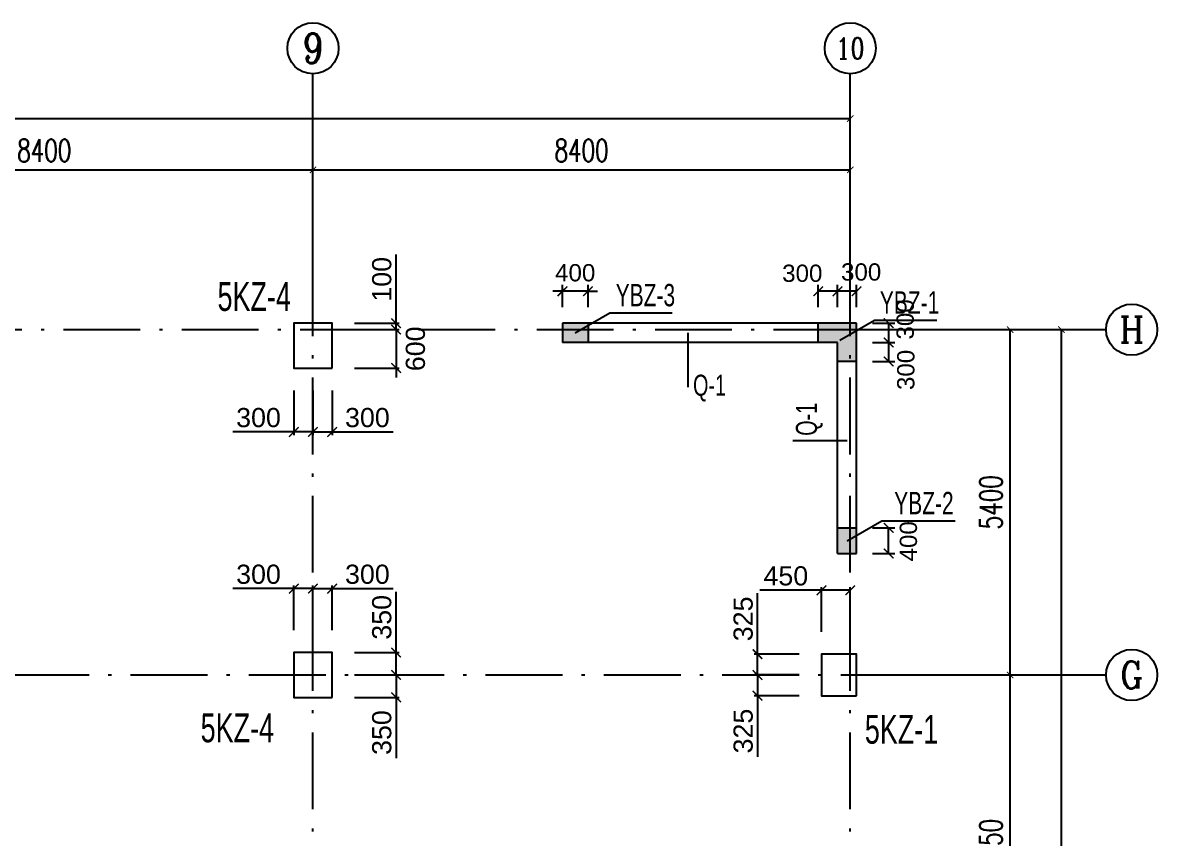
# Model space of a CAD drawing. Header units: millimetres. Extents: x -3831 to 465700, y 39900 to 106100.
# Drawn here: x 347963 to 365700, y 93346 to 106100 of the extents above; entities that cross this region are included whole.
import ezdxf
from ezdxf.enums import TextEntityAlignment as Align

# ---------------------------------------------------------------- set-up
doc = ezdxf.new("R2010")
doc.units = ezdxf.units.MM
doc.linetypes.add('线型2', pattern=[1850, 1200, -300, 50, -300])
for name, color, linetype in [('AXIS', 3, 'Continuous'), ('AXIS_TEXT', 7, 'Continuous'), ('BZ-name', 160, 'Continuous'), ('column_dim', 90, 'Continuous'), ('DOTE', 10, '线型2'), ('WALL-Beam', 80, 'Continuous'), ('wall_dim', 60, 'Continuous'), ('WALL_INFO', 130, 'Continuous')]:
    doc.layers.add(name, color=color, linetype=linetype)
for name, color, linetype, lineweight in [('S_Cl', 2, 'Continuous', 25), ('S_ColumFocus', 2, 'Continuous', 9), ('S_ConcWall', 3, 'Continuous', 25)]:
    doc.layers.add(name, color=color, linetype=linetype, lineweight=lineweight)
doc.styles.add('_TCH_AXIS', font='COMPLEX', dxfattribs={"bigfont": 'GBCBIG'})
doc.styles.add('_TCH_DIM_T3', font='SIMPLEX', dxfattribs={"width": 0.705882, "bigfont": 'GBCBIG'})
doc.styles.add('COMPLEX', font='COMPLEX')
doc.styles.get("Standard").update_dxf_attribs({"font": 'arial.ttf'})
doc.styles.add('xxxx', font='RIF.ttf')
doc.dimstyles.new('_TCH_ARCH&&100', dxfattribs={"dimtxt": 297.5, "dimasz": 100, "dimexe": 250, "dimexo": 300, "dimgap": 126.25, "dimtad": 1, "dimdec": 0, "dimzin": 0, "dimdsep": 46, "dimtxsty": '_TCH_DIM_T3', "dimblk": 'ARCHTICK', "dimcen": 0.09, "dimclrt": 7, "dimazin": 2, "dimtfac": 1, "dimtdec": 0, "dimtix": 1, "dimtmove": 2, "dimatfit": 3, "dimfxl": 100, "dimtolj": 1, "dimtzin": 0, "dimarcsym": 0})
doc.dimstyles.new('ISO-25', dxfattribs={"dimtxt": 2.5, "dimasz": 2.5, "dimexe": 1.25, "dimexo": 0.625, "dimtad": 1, "dimtxsty": 'Standard', "dimcen": 2.5, "dimadec": 0, "dimazin": 0, "dimtfac": 1, "dimtmove": 0, "dimatfit": 3, "dimfxl": 1, "dimarcsym": 0})

# ---------------------------------------------------------------- blocks, each defined once
blk = doc.blocks.new('_AXISO')
blk.add_circle((0, 0), 0.5)
at = {"layer": 'AXIS_TEXT', "style": 'COMPLEX', "width": 1.041667}
blk.add_attdef('A', text='', height=0.56, dxfattribs=at).set_placement((-0.25, -0.28), (0.25, -0.28), align=Align.FIT)
blk = doc.blocks.new('_ArchTick')
at = {"color": 0, "linetype": 'ByBlock', "const_width": 0.15}
blk.add_lwpolyline([(-0.5, -0.5), (0.5, 0.5)], dxfattribs=at)
blk = doc.blocks.new('*D462')
at = {"layer": 'AXIS', "color": 0, "lineweight": -2, "transparency": 16777216}
for p, q in [((361200, 95900.24988), (363650, 95900.24988)), ((363400, 90550), (363400, 95900.24988)), ((361200, 90550), (363650, 90550))]:
    blk.add_line(p, q, dxfattribs=at)
at = {"layer": 'Defpoints', "color": 0, "transparency": 16777216}
for p in [(360900, 95900.24988), (363400, 95900.24988), (360900, 90550)]:
    blk.add_point(p, dxfattribs=at)
at = {"layer": 'AXIS', "color": 0, "lineweight": -2, "transparency": 16777216, "xscale": 100, "yscale": 100, "zscale": 100}
for p, rotation in [((363400, 95900.24988), 90), ((363400, 90550), 270)]:
    blk.add_blockref('_ArchTick', p, dxfattribs=dict(at, rotation=rotation))
at = {"layer": 'AXIS', "color": 7, "transparency": 16777216, "insert": (363098.75, 93225.12494), "char_height": 350, "attachment_point": 5, "rotation": 90, "style": '_TCH_DIM_T3'}
blk.add_mtext('\\A1;5350', dxfattribs=at)
blk = doc.blocks.new('*D463')
at = {"layer": 'AXIS', "color": 0, "lineweight": -2, "transparency": 16777216}
for p, q in [((361200, 101300), (363650, 101300)), ((363400, 95900), (363400, 101300)), ((361200, 95900), (363650, 95900))]:
    blk.add_line(p, q, dxfattribs=at)
at = {"layer": 'Defpoints', "color": 0, "transparency": 16777216}
for p in [(360900, 101300), (363400, 101300), (360900, 95900)]:
    blk.add_point(p, dxfattribs=at)
at = {"layer": 'AXIS', "color": 0, "lineweight": -2, "transparency": 16777216, "xscale": 100, "yscale": 100, "zscale": 100}
for p, rotation in [((363400, 101300), 90), ((363400, 95900), 270)]:
    blk.add_blockref('_ArchTick', p, dxfattribs=dict(at, rotation=rotation))
at = {"layer": 'AXIS', "color": 7, "transparency": 16777216, "insert": (363099, 98600), "char_height": 350, "attachment_point": 5, "rotation": 90, "style": '_TCH_DIM_T3'}
blk.add_mtext('\\A1;5400', dxfattribs=at)
blk = doc.blocks.new('*D464')
at = {"layer": 'AXIS', "color": 0, "lineweight": -2, "transparency": 16777216}
for p, q in [((361200, 101300), (364450, 101300)), ((364200, 71600), (364200, 101300)), ((361200, 71600), (364450, 71600))]:
    blk.add_line(p, q, dxfattribs=at)
at = {"layer": 'Defpoints', "color": 0, "transparency": 16777216}
for p in [(360900, 101300), (364200, 101300), (360900, 71600)]:
    blk.add_point(p, dxfattribs=at)
at = {"layer": 'AXIS', "color": 0, "lineweight": -2, "transparency": 16777216, "xscale": 100, "yscale": 100, "zscale": 100}
for p, rotation in [((364200, 101300), 90), ((364200, 71600), 270)]:
    blk.add_blockref('_ArchTick', p, dxfattribs=dict(at, rotation=rotation))
at = {"layer": 'AXIS', "color": 7, "transparency": 16777216, "insert": (363899, 86450), "char_height": 350, "attachment_point": 5, "rotation": 90, "style": '_TCH_DIM_T3'}
blk.add_mtext('\\A1;29700', dxfattribs=at)
blk = doc.blocks.new('*D470')
at = {"layer": 'AXIS', "color": 0, "lineweight": -2, "transparency": 16777216}
for p, q in [((344100, 101600), (344100, 104050)), ((352500, 101600), (352500, 104050)), ((344100, 103800), (352500, 103800))]:
    blk.add_line(p, q, dxfattribs=at)
at = {"layer": 'Defpoints', "color": 0, "transparency": 16777216}
for p in [(352500, 103800), (344100, 101300), (352500, 101300)]:
    blk.add_point(p, dxfattribs=at)
at = {"layer": 'AXIS', "color": 0, "lineweight": -2, "transparency": 16777216, "xscale": 100, "yscale": 100, "zscale": 100, "rotation": 180}
blk.add_blockref('_ArchTick', (344100, 103800), dxfattribs=at)
at = {"layer": 'AXIS', "color": 0, "lineweight": -2, "transparency": 16777216, "xscale": 100, "yscale": 100, "zscale": 100}
blk.add_blockref('_ArchTick', (352500, 103800), dxfattribs=at)
at = {"layer": 'AXIS', "color": 7, "transparency": 16777216, "insert": (348300, 104101.25), "char_height": 350, "attachment_point": 5, "style": '_TCH_DIM_T3'}
blk.add_mtext('\\A1;8400', dxfattribs=at)
blk = doc.blocks.new('*D471')
at = {"layer": 'AXIS', "color": 0, "lineweight": -2, "transparency": 16777216}
for p, q in [((352500, 101600), (352500, 104050)), ((360900, 101600), (360900, 104050)), ((352500, 103800), (360900, 103800))]:
    blk.add_line(p, q, dxfattribs=at)
at = {"layer": 'Defpoints', "color": 0, "transparency": 16777216}
for p in [(360900, 103800), (352500, 101300), (360900, 101300)]:
    blk.add_point(p, dxfattribs=at)
at = {"layer": 'AXIS', "color": 0, "lineweight": -2, "transparency": 16777216, "xscale": 100, "yscale": 100, "zscale": 100, "rotation": 180}
blk.add_blockref('_ArchTick', (352500, 103800), dxfattribs=at)
at = {"layer": 'AXIS', "color": 0, "lineweight": -2, "transparency": 16777216, "xscale": 100, "yscale": 100, "zscale": 100}
blk.add_blockref('_ArchTick', (360900, 103800), dxfattribs=at)
at = {"layer": 'AXIS', "color": 7, "transparency": 16777216, "insert": (356700, 104101.25), "char_height": 350, "attachment_point": 5, "style": '_TCH_DIM_T3'}
blk.add_mtext('\\A1;8400', dxfattribs=at)
blk = doc.blocks.new('*D472')
at = {"layer": 'AXIS', "color": 0, "lineweight": -2, "transparency": 16777216}
for p, q in [((311600, 101600), (311600, 104850)), ((360900, 101600), (360900, 104850)), ((311600, 104600), (360900, 104600))]:
    blk.add_line(p, q, dxfattribs=at)
at = {"layer": 'Defpoints', "color": 0, "transparency": 16777216}
for p in [(360900, 104600), (311600, 101300), (360900, 101300)]:
    blk.add_point(p, dxfattribs=at)
at = {"layer": 'AXIS', "color": 0, "lineweight": -2, "transparency": 16777216, "xscale": 100, "yscale": 100, "zscale": 100, "rotation": 180}
blk.add_blockref('_ArchTick', (311600, 104600), dxfattribs=at)
at = {"layer": 'AXIS', "color": 0, "lineweight": -2, "transparency": 16777216, "xscale": 100, "yscale": 100, "zscale": 100}
blk.add_blockref('_ArchTick', (360900, 104600), dxfattribs=at)
at = {"layer": 'AXIS', "color": 7, "transparency": 16777216, "insert": (336250, 104901.25), "char_height": 350, "attachment_point": 5, "style": '_TCH_DIM_T3'}
blk.add_mtext('\\A1;49300', dxfattribs=at)
blk = doc.blocks.new('*D2014')
at = {"layer": 'column_dim', "color": 0, "lineweight": -2, "transparency": 16777216}
for p, q in [((359450, 96225), (359450, 97180)), ((360100, 96225), (359400, 96225)), ((359450, 95900), (359450, 96225)), ((360100, 95900), (359400, 95900))]:
    blk.add_line(p, q, dxfattribs=at)
at = {"layer": 'Defpoints', "color": 0, "transparency": 16777216}
for p in [(360450, 96225), (359450, 95900), (360450, 95900)]:
    blk.add_point(p, dxfattribs=at)
at = {"layer": 'column_dim', "color": 0, "lineweight": -2, "transparency": 16777216, "xscale": 150, "yscale": 150, "zscale": 150}
for p, rotation in [((359450, 96225), 90), ((359450, 95900), 270)]:
    blk.add_blockref('_ArchTick', p, dxfattribs=dict(at, rotation=rotation))
at = {"layer": 'column_dim', "color": 7, "transparency": 16777216, "insert": (359227, 96777), "char_height": 300, "attachment_point": 5, "rotation": 90}
blk.add_mtext('325', dxfattribs=at)
blk = doc.blocks.new('*D2015')
at = {"layer": 'column_dim', "color": 0, "lineweight": -2, "transparency": 16777216}
for p, q in [((360100, 95900), (359400, 95900)), ((359450, 95900), (359450, 95575)), ((360100, 95575), (359400, 95575)), ((359450, 95575), (359450, 94620))]:
    blk.add_line(p, q, dxfattribs=at)
at = {"layer": 'Defpoints', "color": 0, "transparency": 16777216}
for p in [(359450, 95900), (360450, 95900), (360450, 95575)]:
    blk.add_point(p, dxfattribs=at)
at = {"layer": 'column_dim', "color": 0, "lineweight": -2, "transparency": 16777216, "xscale": 150, "yscale": 150, "zscale": 150}
for p, rotation in [((359450, 95900), 90), ((359450, 95575), 270)]:
    blk.add_blockref('_ArchTick', p, dxfattribs=dict(at, rotation=rotation))
at = {"layer": 'column_dim', "color": 7, "transparency": 16777216, "insert": (359227, 95023), "char_height": 300, "attachment_point": 5, "rotation": 90}
blk.add_mtext('325', dxfattribs=at)
blk = doc.blocks.new('*D2016')
at = {"layer": 'column_dim', "color": 0, "lineweight": -2, "transparency": 16777216}
for p, q in [((360450, 97225), (359486, 97225)), ((360450, 96575), (360450, 97275)), ((360900, 97225), (360450, 97225)), ((360900, 96575), (360900, 97275))]:
    blk.add_line(p, q, dxfattribs=at)
at = {"layer": 'Defpoints', "color": 0, "transparency": 16777216}
for p in [(360900, 97225), (360450, 96225), (360900, 96225)]:
    blk.add_point(p, dxfattribs=at)
at = {"layer": 'column_dim', "color": 0, "lineweight": -2, "transparency": 16777216, "xscale": 150, "yscale": 150, "zscale": 150, "rotation": 180}
blk.add_blockref('_ArchTick', (360450, 97225), dxfattribs=at)
at = {"layer": 'column_dim', "color": 0, "lineweight": -2, "transparency": 16777216, "xscale": 150, "yscale": 150, "zscale": 150}
blk.add_blockref('_ArchTick', (360900, 97225), dxfattribs=at)
at = {"layer": 'column_dim', "color": 7, "transparency": 16777216, "insert": (359893, 97448), "char_height": 300, "attachment_point": 5}
blk.add_mtext('450', dxfattribs=at)
blk = doc.blocks.new('*D2026')
at = {"layer": 'column_dim', "color": 0, "lineweight": -2, "transparency": 16777216}
for p, q in [((353150, 101300), (353850, 101300)), ((353800, 101300), (353800, 101450)), ((353800, 101300), (353800, 100700)), ((353150, 100700), (353850, 100700)), ((353800, 100700), (353800, 100550))]:
    blk.add_line(p, q, dxfattribs=at)
at = {"layer": 'Defpoints', "color": 0, "transparency": 16777216}
for p in [(352800, 101300), (353800, 101300), (352800, 100700)]:
    blk.add_point(p, dxfattribs=at)
at = {"layer": 'column_dim', "color": 0, "lineweight": -2, "transparency": 16777216, "xscale": 150, "yscale": 150, "zscale": 150}
for p, rotation in [((353800, 101300), 270), ((353800, 100700), 90)]:
    blk.add_blockref('_ArchTick', p, dxfattribs=dict(at, rotation=rotation))
at = {"layer": 'column_dim', "color": 7, "transparency": 16777216, "insert": (354103, 101000), "char_height": 300, "attachment_point": 5, "rotation": 90}
blk.add_mtext('600', dxfattribs=at)
blk = doc.blocks.new('*D2027')
at = {"layer": 'column_dim', "color": 0, "lineweight": -2, "transparency": 16777216}
for p, q in [((353800, 101400), (353800, 102474)), ((353150, 101400), (353850, 101400)), ((353150, 101300), (353850, 101300)), ((353800, 101300), (353800, 101400)), ((353800, 101300), (353800, 101150))]:
    blk.add_line(p, q, dxfattribs=at)
at = {"layer": 'Defpoints', "color": 0, "transparency": 16777216}
for p in [(352800, 101400), (352800, 101300), (353800, 101300)]:
    blk.add_point(p, dxfattribs=at)
at = {"layer": 'column_dim', "color": 0, "lineweight": -2, "transparency": 16777216, "xscale": 150, "yscale": 150, "zscale": 150}
for p, rotation in [((353800, 101400), 270), ((353800, 101300), 90)]:
    blk.add_blockref('_ArchTick', p, dxfattribs=dict(at, rotation=rotation))
at = {"layer": 'column_dim', "color": 7, "transparency": 16777216, "insert": (353577, 102087), "char_height": 300, "attachment_point": 5, "rotation": 90}
blk.add_mtext('100', dxfattribs=at)
blk = doc.blocks.new('*D2028')
at = {"layer": 'column_dim', "color": 0, "lineweight": -2, "transparency": 16777216}
for p, q in [((352200, 100350), (352200, 99650)), ((352500, 100350), (352500, 99650)), ((352200, 99700), (351248, 99700)), ((352500, 99700), (352200, 99700))]:
    blk.add_line(p, q, dxfattribs=at)
at = {"layer": 'Defpoints', "color": 0, "transparency": 16777216}
for p in [(352200, 100700), (352500, 100700), (352500, 99700)]:
    blk.add_point(p, dxfattribs=at)
at = {"layer": 'column_dim', "color": 0, "lineweight": -2, "transparency": 16777216, "xscale": 150, "yscale": 150, "zscale": 150, "rotation": 180}
blk.add_blockref('_ArchTick', (352200, 99700), dxfattribs=at)
at = {"layer": 'column_dim', "color": 0, "lineweight": -2, "transparency": 16777216, "xscale": 150, "yscale": 150, "zscale": 150}
blk.add_blockref('_ArchTick', (352500, 99700), dxfattribs=at)
at = {"layer": 'column_dim', "color": 7, "transparency": 16777216, "insert": (351649, 99923), "char_height": 300, "attachment_point": 5}
blk.add_mtext('300', dxfattribs=at)
blk = doc.blocks.new('*D2029')
at = {"layer": 'column_dim', "color": 0, "lineweight": -2, "transparency": 16777216}
for p, q in [((352500, 100350), (352500, 99650)), ((352800, 100350), (352800, 99650)), ((352500, 99700), (352800, 99700)), ((352800, 99700), (353752, 99700))]:
    blk.add_line(p, q, dxfattribs=at)
at = {"layer": 'Defpoints', "color": 0, "transparency": 16777216}
for p in [(352500, 100700), (352800, 100700), (352500, 99700)]:
    blk.add_point(p, dxfattribs=at)
at = {"layer": 'column_dim', "color": 0, "lineweight": -2, "transparency": 16777216, "xscale": 150, "yscale": 150, "zscale": 150, "rotation": 180}
blk.add_blockref('_ArchTick', (352500, 99700), dxfattribs=at)
at = {"layer": 'column_dim', "color": 0, "lineweight": -2, "transparency": 16777216, "xscale": 150, "yscale": 150, "zscale": 150}
blk.add_blockref('_ArchTick', (352800, 99700), dxfattribs=at)
at = {"layer": 'column_dim', "color": 7, "transparency": 16777216, "insert": (353351, 99923), "char_height": 300, "attachment_point": 5}
blk.add_mtext('300', dxfattribs=at)
blk = doc.blocks.new('*D2030')
at = {"layer": 'column_dim', "color": 0, "lineweight": -2, "transparency": 16777216}
for p, q in [((353150, 95900), (353850, 95900)), ((353800, 95900), (353800, 95550)), ((353150, 95550), (353850, 95550)), ((353800, 95550), (353800, 94598))]:
    blk.add_line(p, q, dxfattribs=at)
at = {"layer": 'Defpoints', "color": 0, "transparency": 16777216}
for p in [(352800, 95900), (353800, 95900), (352800, 95550)]:
    blk.add_point(p, dxfattribs=at)
at = {"layer": 'column_dim', "color": 0, "lineweight": -2, "transparency": 16777216, "xscale": 150, "yscale": 150, "zscale": 150}
for p, rotation in [((353800, 95900), 90), ((353800, 95550), 270)]:
    blk.add_blockref('_ArchTick', p, dxfattribs=dict(at, rotation=rotation))
at = {"layer": 'column_dim', "color": 7, "transparency": 16777216, "insert": (353577, 94999), "char_height": 300, "attachment_point": 5, "rotation": 90}
blk.add_mtext('350', dxfattribs=at)
blk = doc.blocks.new('*D2031')
at = {"layer": 'column_dim', "color": 0, "lineweight": -2, "transparency": 16777216}
for p, q in [((353800, 96250), (353800, 97202)), ((353150, 96250), (353850, 96250)), ((353800, 95900), (353800, 96250)), ((353150, 95900), (353850, 95900))]:
    blk.add_line(p, q, dxfattribs=at)
at = {"layer": 'Defpoints', "color": 0, "transparency": 16777216}
for p in [(352800, 96250), (352800, 95900), (353800, 95900)]:
    blk.add_point(p, dxfattribs=at)
at = {"layer": 'column_dim', "color": 0, "lineweight": -2, "transparency": 16777216, "xscale": 150, "yscale": 150, "zscale": 150}
for p, rotation in [((353800, 96250), 90), ((353800, 95900), 270)]:
    blk.add_blockref('_ArchTick', p, dxfattribs=dict(at, rotation=rotation))
at = {"layer": 'column_dim', "color": 7, "transparency": 16777216, "insert": (353577, 96801), "char_height": 300, "attachment_point": 5, "rotation": 90}
blk.add_mtext('350', dxfattribs=at)
blk = doc.blocks.new('*D2032')
at = {"layer": 'column_dim', "color": 0, "lineweight": -2, "transparency": 16777216}
for p, q in [((352500, 96600), (352500, 97300)), ((352500, 97250), (352800, 97250)), ((352800, 96600), (352800, 97300)), ((352800, 97250), (353752, 97250))]:
    blk.add_line(p, q, dxfattribs=at)
at = {"layer": 'Defpoints', "color": 0, "transparency": 16777216}
for p in [(352500, 97250), (352500, 96250), (352800, 96250)]:
    blk.add_point(p, dxfattribs=at)
at = {"layer": 'column_dim', "color": 0, "lineweight": -2, "transparency": 16777216, "xscale": 150, "yscale": 150, "zscale": 150, "rotation": 180}
blk.add_blockref('_ArchTick', (352500, 97250), dxfattribs=at)
at = {"layer": 'column_dim', "color": 0, "lineweight": -2, "transparency": 16777216, "xscale": 150, "yscale": 150, "zscale": 150}
blk.add_blockref('_ArchTick', (352800, 97250), dxfattribs=at)
at = {"layer": 'column_dim', "color": 7, "transparency": 16777216, "insert": (353351, 97473), "char_height": 300, "attachment_point": 5}
blk.add_mtext('300', dxfattribs=at)
blk = doc.blocks.new('*D2033')
at = {"layer": 'column_dim', "color": 0, "lineweight": -2, "transparency": 16777216}
for p, q in [((352200, 97250), (351248, 97250)), ((352200, 96600), (352200, 97300)), ((352500, 97250), (352200, 97250)), ((352500, 96600), (352500, 97300))]:
    blk.add_line(p, q, dxfattribs=at)
at = {"layer": 'Defpoints', "color": 0, "transparency": 16777216}
for p in [(352500, 97250), (352200, 96250), (352500, 96250)]:
    blk.add_point(p, dxfattribs=at)
at = {"layer": 'column_dim', "color": 0, "lineweight": -2, "transparency": 16777216, "xscale": 150, "yscale": 150, "zscale": 150, "rotation": 180}
blk.add_blockref('_ArchTick', (352200, 97250), dxfattribs=at)
at = {"layer": 'column_dim', "color": 0, "lineweight": -2, "transparency": 16777216, "xscale": 150, "yscale": 150, "zscale": 150}
blk.add_blockref('_ArchTick', (352500, 97250), dxfattribs=at)
at = {"layer": 'column_dim', "color": 7, "transparency": 16777216, "insert": (351649, 97473), "char_height": 300, "attachment_point": 5}
blk.add_mtext('300', dxfattribs=at)
blk = doc.blocks.new('*D2889')
at = {"layer": 'Defpoints', "color": 0, "transparency": 16777216}
for p in [(360700, 101900), (360700, 101400), (361000, 101400)]:
    blk.add_point(p, dxfattribs=at)
at = {"layer": 'wall_dim', "color": 0, "lineweight": -2, "transparency": 16777216}
for p, q in [((360700, 101650), (360700, 101999)), ((361000, 101650), (361000, 101999)), ((361000, 101900), (360700, 101900))]:
    blk.add_line(p, q, dxfattribs=at)
at = {"layer": 'wall_dim', "color": 0, "lineweight": -2, "transparency": 16777216, "xscale": 150, "yscale": 150, "zscale": 150, "rotation": 180}
blk.add_blockref('_ArchTick', (360700, 101900), dxfattribs=at)
at = {"layer": 'wall_dim', "color": 0, "lineweight": -2, "transparency": 16777216, "xscale": 150, "yscale": 150, "zscale": 150}
blk.add_blockref('_ArchTick', (361000, 101900), dxfattribs=at)
at = {"layer": 'wall_dim', "color": 7, "transparency": 16777216, "insert": (361070, 102200), "char_height": 270, "attachment_point": 5}
blk.add_mtext('300', dxfattribs=at)
blk = doc.blocks.new('*D2890')
at = {"layer": 'Defpoints', "color": 0, "transparency": 16777216}
for p in [(360400, 101900), (360400, 101400), (360700, 101400)]:
    blk.add_point(p, dxfattribs=at)
at = {"layer": 'wall_dim', "color": 0, "lineweight": -2, "transparency": 16777216}
for p, q in [((360400, 101650), (360400, 101999)), ((360700, 101650), (360700, 101999)), ((360700, 101900), (360400, 101900))]:
    blk.add_line(p, q, dxfattribs=at)
at = {"layer": 'wall_dim', "color": 0, "lineweight": -2, "transparency": 16777216, "xscale": 150, "yscale": 150, "zscale": 150, "rotation": 180}
blk.add_blockref('_ArchTick', (360400, 101900), dxfattribs=at)
at = {"layer": 'wall_dim', "color": 0, "lineweight": -2, "transparency": 16777216, "xscale": 150, "yscale": 150, "zscale": 150}
blk.add_blockref('_ArchTick', (360700, 101900), dxfattribs=at)
at = {"layer": 'wall_dim', "color": 7, "transparency": 16777216, "insert": (360150, 102180), "char_height": 270, "attachment_point": 5}
blk.add_mtext('300', dxfattribs=at)
blk = doc.blocks.new('*D2891')
at = {"layer": 'Defpoints', "color": 0, "transparency": 16777216}
for p in [(361000, 101400), (361000, 101100), (361500, 101100)]:
    blk.add_point(p, dxfattribs=at)
at = {"layer": 'wall_dim', "color": 0, "lineweight": -2, "transparency": 16777216}
for p, q in [((361250, 101400), (361599, 101400)), ((361500, 101400), (361500, 101100)), ((361250, 101100), (361599, 101100))]:
    blk.add_line(p, q, dxfattribs=at)
at = {"layer": 'wall_dim', "color": 0, "lineweight": -2, "transparency": 16777216, "xscale": 150, "yscale": 150, "zscale": 150}
for p, rotation in [((361500, 101400), 90), ((361500, 101100), 270)]:
    blk.add_blockref('_ArchTick', p, dxfattribs=dict(at, rotation=rotation))
at = {"layer": 'wall_dim', "color": 7, "transparency": 16777216, "insert": (361760, 101460), "char_height": 270, "attachment_point": 5, "rotation": 90}
blk.add_mtext('300', dxfattribs=at)
blk = doc.blocks.new('*D2892')
at = {"layer": 'Defpoints', "color": 0, "transparency": 16777216}
for p in [(361000, 101100), (361000, 100800), (361500, 100800)]:
    blk.add_point(p, dxfattribs=at)
at = {"layer": 'wall_dim', "color": 0, "lineweight": -2, "transparency": 16777216}
for p, q in [((361250, 101100), (361599, 101100)), ((361500, 101100), (361500, 100800)), ((361250, 100800), (361599, 100800))]:
    blk.add_line(p, q, dxfattribs=at)
at = {"layer": 'wall_dim', "color": 0, "lineweight": -2, "transparency": 16777216, "xscale": 150, "yscale": 150, "zscale": 150}
for p, rotation in [((361500, 101100), 90), ((361500, 100800), 270)]:
    blk.add_blockref('_ArchTick', p, dxfattribs=dict(at, rotation=rotation))
at = {"layer": 'wall_dim', "color": 7, "transparency": 16777216, "insert": (361770, 100670), "char_height": 270, "attachment_point": 5, "rotation": 90}
blk.add_mtext('300', dxfattribs=at)
blk = doc.blocks.new('*D2893')
at = {"layer": 'Defpoints', "color": 0, "transparency": 16777216}
for p in [(361000, 98200), (361500, 98200), (361000, 97800)]:
    blk.add_point(p, dxfattribs=at)
at = {"layer": 'wall_dim', "color": 0, "lineweight": -2, "transparency": 16777216}
for p, q in [((361250, 98200), (361599, 98200)), ((361500, 97800), (361500, 98200)), ((361250, 97800), (361599, 97800))]:
    blk.add_line(p, q, dxfattribs=at)
at = {"layer": 'wall_dim', "color": 0, "lineweight": -2, "transparency": 16777216, "xscale": 150, "yscale": 150, "zscale": 150}
for p, rotation in [((361500, 98200), 90), ((361500, 97800), 270)]:
    blk.add_blockref('_ArchTick', p, dxfattribs=dict(at, rotation=rotation))
at = {"layer": 'wall_dim', "color": 7, "transparency": 16777216, "insert": (361810, 97990), "char_height": 270, "attachment_point": 5, "rotation": 90}
blk.add_mtext('400', dxfattribs=at)
blk = doc.blocks.new('*D2894')
at = {"layer": 'Defpoints', "color": 0, "transparency": 16777216}
for p in [(356400, 101900), (356400, 101400), (356800, 101400)]:
    blk.add_point(p, dxfattribs=at)
at = {"layer": 'wall_dim', "color": 0, "lineweight": -2, "transparency": 16777216}
for p, q in [((356400, 101650), (356400, 101999)), ((356800, 101650), (356800, 101999)), ((356400, 101900), (356250, 101900)), ((356800, 101900), (356400, 101900)), ((356800, 101900), (356950, 101900))]:
    blk.add_line(p, q, dxfattribs=at)
at = {"layer": 'wall_dim', "color": 0, "lineweight": -2, "transparency": 16777216, "xscale": 150, "yscale": 150, "zscale": 150}
blk.add_blockref('_ArchTick', (356400, 101900), dxfattribs=at)
at = {"layer": 'wall_dim', "color": 0, "lineweight": -2, "transparency": 16777216, "xscale": 150, "yscale": 150, "zscale": 150, "rotation": 180}
blk.add_blockref('_ArchTick', (356800, 101900), dxfattribs=at)
at = {"layer": 'wall_dim', "color": 7, "transparency": 16777216, "insert": (356600, 102188), "char_height": 270, "attachment_point": 5}
blk.add_mtext('400', dxfattribs=at)

msp = doc.modelspace()

# ---------------------------------------------------------------- hatches: boundary and pattern name
at = {"layer": 'WALL-Beam', "true_color": 0x636466}
h = msp.add_hatch(color=251, dxfattribs=at)
h.dxf.hatch_style = 1
h.paths.add_polyline_path([(356400, 101400), (356400, 101100), (356800, 101100), (356800, 101400)])
h = msp.add_hatch(color=251, dxfattribs=at)
h.dxf.hatch_style = 1
h.paths.add_polyline_path([(361000, 101400), (360400, 101400), (360400, 101100), (360700, 101100), (360700, 100800), (361000, 100800)])
h = msp.add_hatch(color=251, dxfattribs=at)
h.dxf.hatch_style = 1
h.paths.add_polyline_path([(360700, 97800), (361000, 97800), (361000, 98200), (360700, 98200)])

# ---------------------------------------------------------------- linework, layer by layer
at = {"layer": 'AXIS'}
for p, q in [((352500, 101300), (352500, 105300)), ((360900, 101300), (360900, 105300)), ((360900, 101300.30933), (364900, 101300.30933)), ((360900, 95900.24988), (364900, 95900.24988))]:
    msp.add_line(p, q, dxfattribs=at)
at = {"layer": 'BZ-name'}
for points in [[(356600, 101250), (357141.26562, 101562.5), (358116.26562, 101562.5)], [(360737.5, 101137.5), (361278.76562, 101450), (362253.76562, 101450)], [(360850, 98000), (361391.26562, 98312.5), (362541.26562, 98312.5)]]:
    msp.add_lwpolyline(points, dxfattribs=at)
at = {"layer": 'DOTE'}
for p, q in [((311600, 101300), (360900, 101300)), ((352500, 71600), (352500, 101300)), ((360900, 71600), (360900, 101300)), ((344100, 95900), (360900, 95900))]:
    msp.add_line(p, q, dxfattribs=at)
at = {"layer": 'S_Cl'}
for points in [[(352800, 100700), (352800, 101400), (352200, 101400), (352200, 100700)], [(352800, 95550), (352800, 96250), (352200, 96250), (352200, 95550)], [(361000, 95575), (361000, 96225), (360450, 96225), (360450, 95575)]]:
    msp.add_lwpolyline(points, close=True, dxfattribs=at)
at = {"layer": 'S_ConcWall'}
for p, q in [((361000, 101400), (356400, 101400)), ((356400, 101400), (356400, 101100)), ((356800, 101400), (356800, 101100)), ((360400, 101100), (360400, 101400)), ((361000, 97800), (361000, 101400)), ((360700, 101100), (356400, 101100)), ((360700, 97800), (360700, 101100)), ((361000, 100800), (360700, 100800)), ((360700, 98200), (361000, 98200)), ((360700, 97800), (361000, 97800))]:
    msp.add_line(p, q, dxfattribs=at)
at = {"layer": 'WALL_INFO'}
for p, q in [((358360, 101250), (358360, 100400)), ((360850, 99560), (360000, 99560))]:
    msp.add_line(p, q, dxfattribs=at)

# ---------------------------------------------------------------- block references
at = {"layer": 'AXIS'}
ref = msp.add_blockref('_AXISO', (352500, 105700), dxfattribs=dict(at, xscale=800, yscale=800, zscale=800))
ref.add_attrib('A', '9', dxfattribs={"layer": 'AXIS_TEXT', "height": 465.94816, "style": '_TCH_AXIS'}).set_placement((352344.68395, 105467.02592), (352655.31605, 105467.02592), align=Align.FIT)
ref = msp.add_blockref('_AXISO', (360900, 105700), dxfattribs=dict(at, xscale=800, yscale=800, zscale=800))
ref.add_attrib('A', '10', dxfattribs={"layer": 'AXIS_TEXT', "height": 328.445495, "style": '_TCH_AXIS'}).set_placement((360673.21621, 105535.77725), (361126.78379, 105535.77725), align=Align.FIT)
ref = msp.add_blockref('_AXISO', (365300, 101300.30933), dxfattribs=dict(at, xscale=800, yscale=800, zscale=800))
ref.add_attrib('A', 'H', dxfattribs={"layer": 'AXIS_TEXT', "height": 405.51724, "style": '_TCH_AXIS'}).set_placement((365106.89655, 101097.55071), (365493.10345, 101097.55071), align=Align.FIT)
ref = msp.add_blockref('_AXISO', (365300, 95900.24988), dxfattribs=dict(at, xscale=800, yscale=800, zscale=800))
ref.add_attrib('A', 'G', dxfattribs={"layer": 'AXIS_TEXT', "height": 425.1837, "style": '_TCH_AXIS'}).set_placement((365117.77842, 95687.65803), (365482.22158, 95687.65803), align=Align.FIT)

# ---------------------------------------------------------------- texts
at = {"layer": 'BZ-name', "char_height": 350, "attachment_point": 5, "style": 'xxxx'}
for s, insert, width in [('{\\W0.7;YBZ-3}', (357697.51562, 101837.5), 837.5), ('{\\W0.7;YBZ-1}', (361826.64062, 101725), 854.25), ('{\\W0.7;YBZ-2}', (362051.32812, 98587.5), 979.875)]:
    msp.add_mtext(s, dxfattribs=dict(at, insert=insert, width=width))
at = {"layer": 'S_ColumFocus', "char_height": 450, "attachment_point": 5, "style": 'xxxx'}
for s, insert, width in [('{\\W0.7;5KZ-4}', (351581.82048, 101814.99702), 837.5), ('{\\W0.7;5KZ-4}', (351318.10846, 95069.37245), 854.25), ('{\\W0.7;5KZ-1}', (361701.23369, 95046.98436), 979.875)]:
    msp.add_mtext(s, dxfattribs=dict(at, insert=insert, width=width))
at = {"layer": 'WALL_INFO', "insert": (358442.51397, 100595.85196), "char_height": 330, "width": 282.972067, "attachment_point": 1, "style": 'xxxx'}
msp.add_mtext('\\W0.7000;Q-1', dxfattribs=at)
at = {"layer": 'WALL_INFO', "insert": (360050, 99640), "char_height": 330, "width": 206.3338065, "attachment_point": 1, "rotation": 89.999998465, "style": 'xxxx'}
msp.add_mtext('\\W0.7000;Q-1', dxfattribs=at)

# ---------------------------------------------------------------- dimensions: what is measured, and where the dimension line sits
at = {"layer": 'AXIS'}
for p1, p2, distance, picture, middle in [((311600, 101300), (360900, 101300), 3300, '*D472', (336250, 104901.25)), ((344100, 101300), (352500, 101300), 2500, '*D470', (348300, 104101.25)), ((352500, 101300), (360900, 101300), 2500, '*D471', (356700, 104101.25)), ((360900, 95900.24988), (360900, 101300.30933), -2500, '*D463', (363098.75, 98600.2796)), ((360900, 71600), (360900, 101300.30933), -3300, '*D464', (363898.75, 86450.15466)), ((360900, 90550), (360900, 95900.24988), -2500, '*D462', (363098.75, 93225.12494))]:
    dim = msp.add_aligned_dim(p1=p1, p2=p2, distance=distance, dimstyle='_TCH_ARCH&&100', override={"dimtxt": 350}, dxfattribs=at)
    dim.commit()
    dim.dimension.update_dxf_attribs({"geometry": picture, "text_midpoint": middle})
at = {"layer": 'column_dim'}
for p1, p2, distance, override, picture, middle in [((352800, 101400), (352800, 101300), 1000, {"dimtxt": 300, "dimasz": 150, "dimexe": 50, "dimexo": 350, "dimgap": 70, "dimjust": 1, "dimblk1": 'ArchTick', "dimblk2": 'ArchTick', "dimsah": 1, "dimclrt": 7}, '*D2027', (353576.8281, 102086.78035)), ((352800, 100700), (352800, 101300), -1000, {"dimtxt": 300, "dimasz": 150, "dimexe": 50, "dimexo": 350, "dimgap": 150, "dimtad": 2, "dimjust": 1, "dimblk1": 'ArchTick', "dimblk2": 'ArchTick', "dimsah": 1, "dimclrt": 7, "dimtix": 1, "dimtmove": 1}, '*D2026', (354103.1719, 101000)), ((352200, 100700), (352500, 100700), -1000, {"dimtxt": 300, "dimasz": 150, "dimexe": 50, "dimexo": 350, "dimgap": 70, "dimjust": 1, "dimblk1": 'ArchTick', "dimblk2": 'ArchTick', "dimsah": 1, "dimclrt": 7}, '*D2028', (351649.20191, 99923.27422)), ((352800, 100700), (352500, 100700), 1000, {"dimtxt": 300, "dimasz": 150, "dimexe": 50, "dimexo": 350, "dimgap": 70, "dimjust": 1, "dimblk1": 'ArchTick', "dimblk2": 'ArchTick', "dimsah": 1, "dimclrt": 7}, '*D2029', (353350.79809, 99923.27422)), ((352200, 96250), (352500, 96250), 1000, {"dimtxt": 300, "dimasz": 150, "dimexe": 50, "dimexo": 350, "dimgap": 70, "dimjust": 1, "dimblk1": 'ArchTick', "dimblk2": 'ArchTick', "dimsah": 1, "dimclrt": 7}, '*D2033', (351649.20191, 97473.27422)), ((352800, 96250), (352500, 96250), -1000, {"dimtxt": 300, "dimasz": 150, "dimexe": 50, "dimexo": 350, "dimgap": 70, "dimjust": 1, "dimblk1": 'ArchTick', "dimblk2": 'ArchTick', "dimsah": 1, "dimclrt": 7}, '*D2032', (353350.79809, 97473.27422)), ((360450, 96225), (360900, 96225), 1000, {"dimtxt": 300, "dimasz": 150, "dimexe": 50, "dimexo": 350, "dimgap": 70, "dimjust": 1, "dimblk1": 'ArchTick', "dimblk2": 'ArchTick', "dimsah": 1, "dimclrt": 7}, '*D2016', (359893.06276, 97448.1719)), ((352800, 96250), (352800, 95900), 1000, {"dimtxt": 300, "dimasz": 150, "dimexe": 50, "dimexo": 350, "dimgap": 70, "dimjust": 1, "dimblk1": 'ArchTick', "dimblk2": 'ArchTick', "dimsah": 1, "dimclrt": 7}, '*D2031', (353576.72578, 96800.79809)), ((360450, 96225), (360450, 95900), -1000, {"dimtxt": 300, "dimasz": 150, "dimexe": 50, "dimexo": 350, "dimgap": 70, "dimjust": 1, "dimblk1": 'ArchTick', "dimblk2": 'ArchTick', "dimsah": 1, "dimclrt": 7}, '*D2014', (359226.72578, 96777.4352)), ((352800, 95550), (352800, 95900), -1000, {"dimtxt": 300, "dimasz": 150, "dimexe": 50, "dimexo": 350, "dimgap": 70, "dimjust": 1, "dimblk1": 'ArchTick', "dimblk2": 'ArchTick', "dimsah": 1, "dimclrt": 7}, '*D2030', (353576.72578, 94999.20191)), ((360450, 95575), (360450, 95900), 1000, {"dimtxt": 300, "dimasz": 150, "dimexe": 50, "dimexo": 350, "dimgap": 70, "dimjust": 1, "dimblk1": 'ArchTick', "dimblk2": 'ArchTick', "dimsah": 1, "dimclrt": 7}, '*D2015', (359226.72578, 95022.5648))]:
    dim = msp.add_aligned_dim(p1=p1, p2=p2, distance=distance, dimstyle='ISO-25', override=override, dxfattribs=at)
    dim.commit()
    dim.dimension.update_dxf_attribs({"geometry": picture, "text_midpoint": middle})
at = {"layer": 'wall_dim'}
dim = msp.add_linear_dim(base=(356400, 101900), p1=(356800, 101400), p2=(356400, 101400), angle=180, dimstyle='ISO-25', override={"dimtxt": 270, "dimasz": 150, "dimexe": 99, "dimexo": 250, "dimgap": 150, "dimblk1": 'ArchTick', "dimblk2": 'ArchTick', "dimsah": 1, "dimclrt": 7, "dimtix": 1, "dimtofl": 1, "dimtmove": 2}, dxfattribs=at)
dim.commit()
dim.dimension.update_dxf_attribs({"geometry": '*D2894', "text_midpoint": (356600, 102187.85471)})
for base, p1, p2, angle, picture, middle in [((360400, 101900), (360700, 101400), (360400, 101400), 180, '*D2890', (360150, 102180)), ((360700, 101900), (361000, 101400), (360700, 101400), 180, '*D2889', (361070, 102200)), ((361500, 101100), (361000, 101400), (361000, 101100), 90, '*D2891', (361760, 101460)), ((361500, 100800), (361000, 101100), (361000, 100800), 90, '*D2892', (361770, 100670)), ((361500, 98200), (361000, 97800), (361000, 98200), 90, '*D2893', (361810, 97990))]:
    dim = msp.add_linear_dim(base=base, p1=p1, p2=p2, angle=angle, dimstyle='ISO-25', override={"dimtxt": 270, "dimasz": 150, "dimexe": 99, "dimexo": 250, "dimgap": 150, "dimblk1": 'ArchTick', "dimblk2": 'ArchTick', "dimsah": 1, "dimclrt": 7, "dimtix": 1, "dimtmove": 2}, dxfattribs=at)
    dim.commit()
    dim.dimension.update_dxf_attribs({"geometry": picture, "text_midpoint": middle, "dimtype": 160})

doc.saveas('drawing.dxf')
